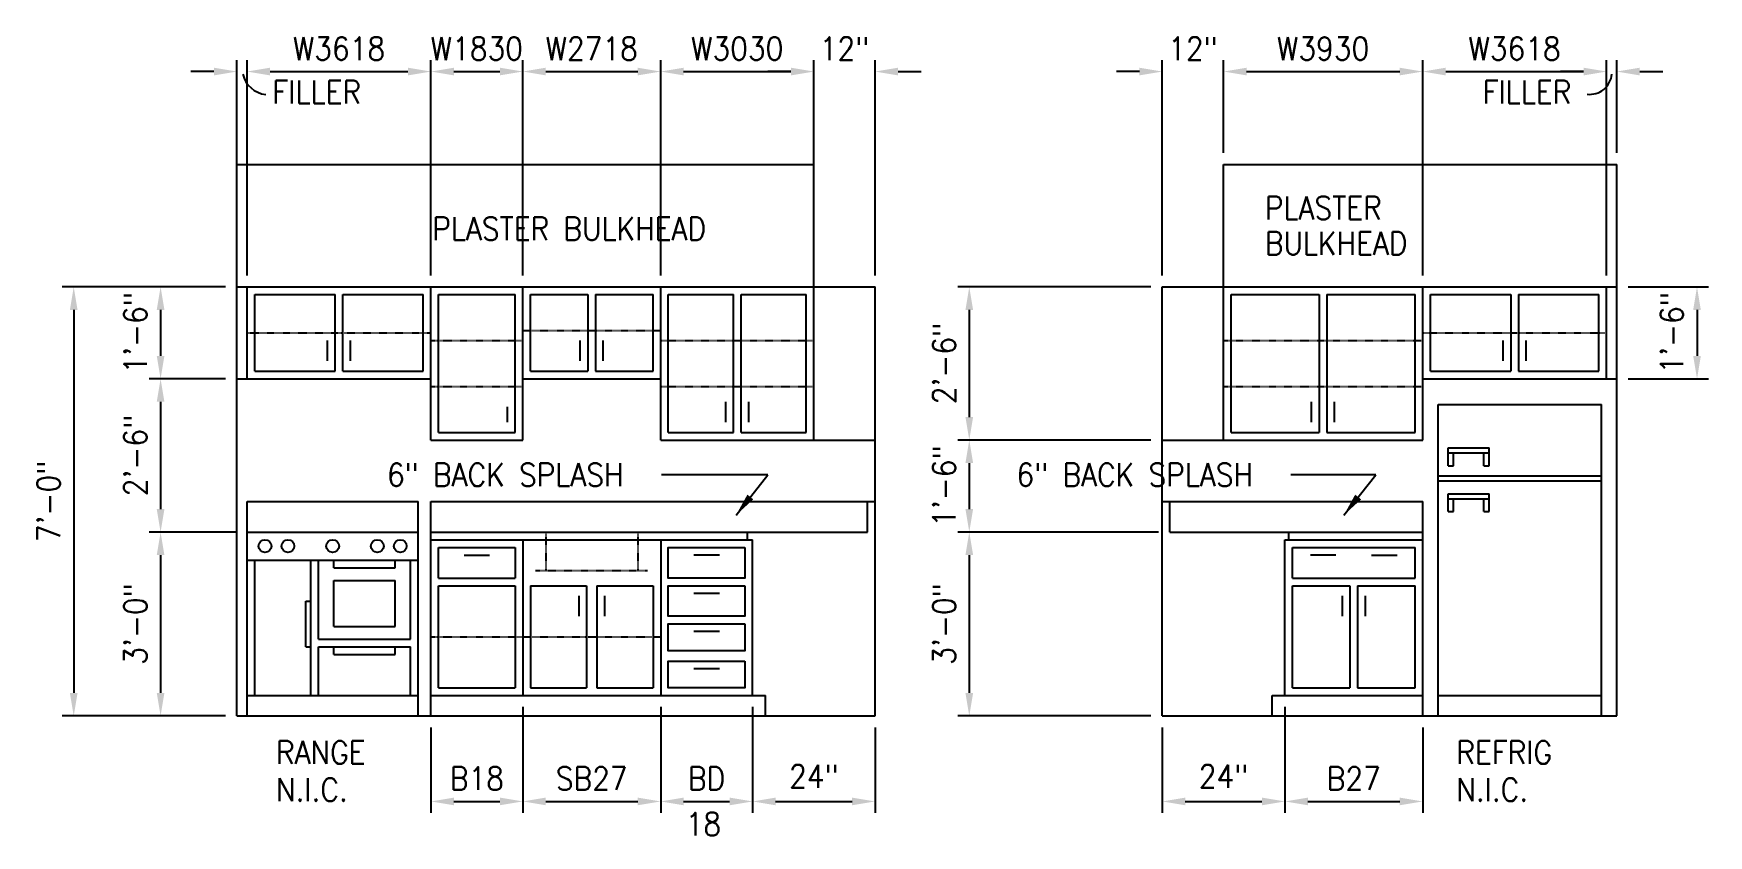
# Model space of a CAD drawing. Header units: inches. Extents: x 435 to 5963, y 191 to 2765.
# Drawn here: x 5032.3 to 5360.4, y 192.5 to 349.6 of the extents above; entities that cross this region are included whole.
import ezdxf

# ---------------------------------------------------------------- set-up
doc = ezdxf.new("R2010")
doc.units = ezdxf.units.IN
doc.header["$LTSCALE"] = 0.5
doc.header["$MEASUREMENT"] = 0
doc.linetypes.add('HIDDEN2', pattern=[0.1875, 0.125, -0.0625])
doc.layers.get('Defpoints').update_dxf_attribs({"linetype": 'CONTINUOUS'})
for name, color, linetype in [('A-ANNO-DIMS', 7, 'CONTINUOUS'), ('A-ANNO-TEXT', 7, 'CONTINUOUS'), ('A-ELEV', 2, 'CONTINUOUS')]:
    doc.layers.add(name, color=color, linetype=linetype)
doc.styles.add('ROMANS', font='romans.shx', dxfattribs={"width": 0.9})
doc.dimstyles.new('DIM48', dxfattribs={"dimscale": 48, "dimtxt": 0.09375, "dimasz": 0.09375, "dimexe": 0.046875, "dimexo": 0.046875, "dimgap": 0.046875, "dimtad": 1, "dimdec": 4, "dimzin": 3, "dimdsep": 46, "dimlunit": 4, "dimtxsty": 'ROMANS', "dimcen": 0.046875, "dimaunit": 1, "dimadec": 0, "dimazin": 0, "dimtfac": 0.7, "dimtdec": 4, "dimtofl": 0, "dimtmove": 2, "dimatfit": 3, "dimfxl": 1, "dimfrac": 1, "dimtolj": 1, "dimtzin": 0, "dimarcsym": 0})
doc.dimstyles.new('LED48', dxfattribs={"dimscale": 48, "dimtxt": 0.09375, "dimasz": 0.09375, "dimexe": 0.046875, "dimexo": 0.046875, "dimgap": 0.046875, "dimtad": 0, "dimdec": 4, "dimzin": 3, "dimdsep": 46, "dimlunit": 4, "dimtxsty": 'ROMANS', "dimcen": 0.046875, "dimaunit": 1, "dimadec": 0, "dimazin": 0, "dimtfac": 0.7, "dimtdec": 4, "dimtofl": 0, "dimtmove": 2, "dimatfit": 3, "dimfxl": 1, "dimfrac": 1, "dimtolj": 1, "dimtzin": 0, "dimarcsym": 0})

# ---------------------------------------------------------------- blocks, each defined once
blk = doc.blocks.new('*D377')
at = {"layer": 'A-ANNO-DIMS', "color": 0, "lineweight": -2}
for p, q in [((5067.63, 342.11), (5063.13, 342.11)), ((5072.13, 302.19), (5072.13, 344.36)), ((5074.13, 302.19), (5074.13, 344.36)), ((5078.63, 342.11), (5083.13, 342.11))]:
    blk.add_line(p, q, dxfattribs=at)
at = {"layer": 'A-ANNO-DIMS', "color": 0}
for points in [[(5067.63, 342.86), (5067.63, 341.36), (5072.13, 342.11)], [(5078.63, 342.86), (5078.63, 341.36), (5074.13, 342.11)]]:
    blk.add_solid(points, dxfattribs=at)
at = {"layer": 'Defpoints', "color": 0}
for p in [(5074.13, 342.11), (5072.13, 299.94), (5074.13, 299.94)]:
    blk.add_point(p, dxfattribs=at)
at = {"layer": 'A-ANNO-DIMS', "color": 0, "insert": (5087.77, 338.11), "char_height": 4.5, "attachment_point": 5, "style": 'ROMANS'}
blk.add_mtext('\\A1;FILLER', dxfattribs=at)
blk = doc.blocks.new('*D378')
at = {"layer": 'A-ANNO-DIMS', "color": 0, "lineweight": -2}
for p, q in [((5074.13, 302.19), (5074.13, 344.36)), ((5078.63, 342.11), (5105.63, 342.11)), ((5110.13, 302.19), (5110.13, 344.36))]:
    blk.add_line(p, q, dxfattribs=at)
at = {"layer": 'A-ANNO-DIMS', "color": 0}
for points in [[(5078.63, 342.86), (5078.63, 341.36), (5074.13, 342.11)], [(5105.63, 342.86), (5105.63, 341.36), (5110.13, 342.11)]]:
    blk.add_solid(points, dxfattribs=at)
at = {"layer": 'Defpoints', "color": 0}
for p in [(5110.13, 342.11), (5074.13, 299.94), (5110.13, 299.94)]:
    blk.add_point(p, dxfattribs=at)
at = {"layer": 'A-ANNO-DIMS', "color": 0, "insert": (5092.13, 346.61), "char_height": 4.5, "attachment_point": 5, "style": 'ROMANS'}
blk.add_mtext('\\A1;W3618', dxfattribs=at)
blk = doc.blocks.new('*D379')
at = {"layer": 'A-ANNO-DIMS', "color": 0, "lineweight": -2}
for p, q in [((5110.13, 302.19), (5110.13, 344.36)), ((5114.63, 342.11), (5123.63, 342.11)), ((5128.13, 302.19), (5128.13, 344.36))]:
    blk.add_line(p, q, dxfattribs=at)
at = {"layer": 'A-ANNO-DIMS', "color": 0}
for points in [[(5114.63, 342.86), (5114.63, 341.36), (5110.13, 342.11)], [(5123.63, 342.86), (5123.63, 341.36), (5128.13, 342.11)]]:
    blk.add_solid(points, dxfattribs=at)
at = {"layer": 'Defpoints', "color": 0}
for p in [(5128.13, 342.11), (5110.13, 299.94), (5128.13, 299.94)]:
    blk.add_point(p, dxfattribs=at)
at = {"layer": 'A-ANNO-DIMS', "color": 0, "insert": (5119.13, 346.61), "char_height": 4.5, "attachment_point": 5, "style": 'ROMANS'}
blk.add_mtext('\\A1;W1830', dxfattribs=at)
blk = doc.blocks.new('*D380')
at = {"layer": 'A-ANNO-DIMS', "color": 0, "lineweight": -2}
for p, q in [((5128.13, 302.19), (5128.13, 344.36)), ((5132.63, 342.11), (5150.63, 342.11)), ((5155.13, 302.19), (5155.13, 344.36))]:
    blk.add_line(p, q, dxfattribs=at)
at = {"layer": 'A-ANNO-DIMS', "color": 0}
for points in [[(5132.63, 342.86), (5132.63, 341.36), (5128.13, 342.11)], [(5150.63, 342.86), (5150.63, 341.36), (5155.13, 342.11)]]:
    blk.add_solid(points, dxfattribs=at)
at = {"layer": 'Defpoints', "color": 0}
for p in [(5155.13, 342.11), (5128.13, 299.94), (5155.13, 299.94)]:
    blk.add_point(p, dxfattribs=at)
at = {"layer": 'A-ANNO-DIMS', "color": 0, "insert": (5141.63, 346.61), "char_height": 4.5, "attachment_point": 5, "style": 'ROMANS'}
blk.add_mtext('\\A1;W2718', dxfattribs=at)
blk = doc.blocks.new('*D381')
at = {"layer": 'A-ANNO-DIMS', "color": 0, "lineweight": -2}
for p, q in [((5155.13, 302.19), (5155.13, 344.36)), ((5159.63, 342.11), (5180.63, 342.11)), ((5185.13, 302.19), (5185.13, 344.36))]:
    blk.add_line(p, q, dxfattribs=at)
at = {"layer": 'A-ANNO-DIMS', "color": 0}
for points in [[(5159.63, 342.86), (5159.63, 341.36), (5155.13, 342.11)], [(5180.63, 342.86), (5180.63, 341.36), (5185.13, 342.11)]]:
    blk.add_solid(points, dxfattribs=at)
at = {"layer": 'Defpoints', "color": 0}
for p in [(5185.13, 342.11), (5155.13, 299.94), (5185.13, 299.94)]:
    blk.add_point(p, dxfattribs=at)
at = {"layer": 'A-ANNO-DIMS', "color": 0, "insert": (5170.13, 346.61), "char_height": 4.5, "attachment_point": 5, "style": 'ROMANS'}
blk.add_mtext('\\A1;W3030', dxfattribs=at)
blk = doc.blocks.new('*D382')
at = {"layer": 'A-ANNO-DIMS', "color": 0, "lineweight": -2}
for p, q in [((5180.63, 342.11), (5176.13, 342.11)), ((5185.13, 302.19), (5185.13, 344.36)), ((5197.13, 302.19), (5197.13, 344.36)), ((5201.63, 342.11), (5206.13, 342.11))]:
    blk.add_line(p, q, dxfattribs=at)
at = {"layer": 'A-ANNO-DIMS', "color": 0}
for points in [[(5180.63, 342.86), (5180.63, 341.36), (5185.13, 342.11)], [(5201.63, 342.86), (5201.63, 341.36), (5197.13, 342.11)]]:
    blk.add_solid(points, dxfattribs=at)
at = {"layer": 'Defpoints', "color": 0}
for p in [(5197.13, 342.11), (5185.13, 299.94), (5197.13, 299.94)]:
    blk.add_point(p, dxfattribs=at)
at = {"layer": 'A-ANNO-DIMS', "color": 0, "insert": (5191.13, 346.61), "char_height": 4.5, "attachment_point": 5, "style": 'ROMANS'}
blk.add_mtext('\\A1;12"', dxfattribs=at)
blk = doc.blocks.new('*D383')
at = {"layer": 'A-ANNO-DIMS', "color": 0, "lineweight": -2}
for p, q in [((5069.88, 299.94), (5054.93, 299.94)), ((5057.18, 295.44), (5057.18, 286.44)), ((5069.88, 281.94), (5054.93, 281.94))]:
    blk.add_line(p, q, dxfattribs=at)
at = {"layer": 'A-ANNO-DIMS', "color": 0}
for points in [[(5056.43, 295.44), (5057.93, 295.44), (5057.18, 299.94)], [(5056.43, 286.44), (5057.93, 286.44), (5057.18, 281.94)]]:
    blk.add_solid(points, dxfattribs=at)
at = {"layer": 'Defpoints', "color": 0}
for p in [(5072.13, 299.94), (5057.18, 281.94), (5072.13, 281.94)]:
    blk.add_point(p, dxfattribs=at)
at = {"layer": 'A-ANNO-DIMS', "color": 0, "insert": (5052.25, 290.94), "char_height": 4.5, "attachment_point": 5, "rotation": 90, "style": 'ROMANS'}
blk.add_mtext('\\A1;1\'-6"', dxfattribs=at)
blk = doc.blocks.new('*D384')
at = {"layer": 'A-ANNO-DIMS', "color": 0, "lineweight": -2}
for p, q in [((5069.88, 281.94), (5054.93, 281.94)), ((5057.18, 277.44), (5057.18, 256.44)), ((5071.88, 251.94), (5054.93, 251.94))]:
    blk.add_line(p, q, dxfattribs=at)
at = {"layer": 'A-ANNO-DIMS', "color": 0}
for points in [[(5056.43, 277.44), (5057.93, 277.44), (5057.18, 281.94)], [(5056.43, 256.44), (5057.93, 256.44), (5057.18, 251.94)]]:
    blk.add_solid(points, dxfattribs=at)
at = {"layer": 'Defpoints', "color": 0}
for p in [(5072.13, 281.94), (5057.18, 251.94), (5074.13, 251.94)]:
    blk.add_point(p, dxfattribs=at)
at = {"layer": 'A-ANNO-DIMS', "color": 0, "insert": (5052.25, 266.94), "char_height": 4.5, "attachment_point": 5, "rotation": 90, "style": 'ROMANS'}
blk.add_mtext('\\A1;2\'-6"', dxfattribs=at)
blk = doc.blocks.new('*D385')
at = {"layer": 'A-ANNO-DIMS', "color": 0, "lineweight": -2}
for p, q in [((5071.88, 251.94), (5054.93, 251.94)), ((5057.18, 247.44), (5057.18, 220.44)), ((5069.88, 215.94), (5054.93, 215.94))]:
    blk.add_line(p, q, dxfattribs=at)
at = {"layer": 'A-ANNO-DIMS', "color": 0}
for points in [[(5056.43, 247.44), (5057.93, 247.44), (5057.18, 251.94)], [(5056.43, 220.44), (5057.93, 220.44), (5057.18, 215.94)]]:
    blk.add_solid(points, dxfattribs=at)
at = {"layer": 'Defpoints', "color": 0}
for p in [(5074.13, 251.94), (5057.18, 215.94), (5072.13, 215.94)]:
    blk.add_point(p, dxfattribs=at)
at = {"layer": 'A-ANNO-DIMS', "color": 0, "insert": (5052.25, 233.94), "char_height": 4.5, "attachment_point": 5, "rotation": 90, "style": 'ROMANS'}
blk.add_mtext('\\A1;3\'-0"', dxfattribs=at)
blk = doc.blocks.new('*D386')
at = {"layer": 'A-ANNO-DIMS', "color": 0, "lineweight": -2}
for p, q in [((5069.88, 299.94), (5037.92, 299.94)), ((5040.17, 295.44), (5040.17, 220.44)), ((5069.88, 215.94), (5037.92, 215.94))]:
    blk.add_line(p, q, dxfattribs=at)
at = {"layer": 'A-ANNO-DIMS', "color": 0}
for points in [[(5039.42, 295.44), (5040.92, 295.44), (5040.17, 299.94)], [(5039.42, 220.44), (5040.92, 220.44), (5040.17, 215.94)]]:
    blk.add_solid(points, dxfattribs=at)
at = {"layer": 'Defpoints', "color": 0}
for p in [(5072.13, 299.94), (5040.17, 215.94), (5072.13, 215.94)]:
    blk.add_point(p, dxfattribs=at)
at = {"layer": 'A-ANNO-DIMS', "color": 0, "insert": (5035.24, 257.94), "char_height": 4.5, "attachment_point": 5, "rotation": 90, "style": 'ROMANS'}
blk.add_mtext('\\A1;7\'-0"', dxfattribs=at)
blk = doc.blocks.new('*D388')
at = {"layer": 'A-ANNO-DIMS', "color": 0, "lineweight": -2}
for p, q in [((5128.13, 217.69), (5128.13, 196.94)), ((5110.13, 213.69), (5110.13, 196.94)), ((5114.63, 199.19), (5123.63, 199.19))]:
    blk.add_line(p, q, dxfattribs=at)
at = {"layer": 'A-ANNO-DIMS', "color": 0}
for points in [[(5114.63, 199.94), (5114.63, 198.44), (5110.13, 199.19)], [(5123.63, 199.94), (5123.63, 198.44), (5128.13, 199.19)]]:
    blk.add_solid(points, dxfattribs=at)
at = {"layer": 'Defpoints', "color": 0}
for p in [(5128.13, 219.94), (5110.13, 215.94), (5128.13, 199.19)]:
    blk.add_point(p, dxfattribs=at)
at = {"layer": 'A-ANNO-DIMS', "color": 0, "insert": (5119.13, 203.69), "char_height": 4.5, "attachment_point": 5, "style": 'ROMANS'}
blk.add_mtext('\\A1;B18', dxfattribs=at)
blk = doc.blocks.new('*D389')
at = {"layer": 'A-ANNO-DIMS', "color": 0, "lineweight": -2}
for p, q in [((5128.13, 217.69), (5128.13, 196.94)), ((5155.13, 217.69), (5155.13, 196.94)), ((5132.63, 199.19), (5150.63, 199.19))]:
    blk.add_line(p, q, dxfattribs=at)
at = {"layer": 'A-ANNO-DIMS', "color": 0}
for points in [[(5132.63, 199.94), (5132.63, 198.44), (5128.13, 199.19)], [(5150.63, 199.94), (5150.63, 198.44), (5155.13, 199.19)]]:
    blk.add_solid(points, dxfattribs=at)
at = {"layer": 'Defpoints', "color": 0}
for p in [(5128.13, 219.94), (5155.13, 219.94), (5155.13, 199.19)]:
    blk.add_point(p, dxfattribs=at)
at = {"layer": 'A-ANNO-DIMS', "color": 0, "insert": (5141.63, 203.69), "char_height": 4.5, "attachment_point": 5, "style": 'ROMANS'}
blk.add_mtext('\\A1;SB27', dxfattribs=at)
blk = doc.blocks.new('*D390')
at = {"layer": 'A-ANNO-DIMS', "color": 0, "lineweight": -2}
for p, q in [((5155.13, 217.69), (5155.13, 196.94)), ((5173.13, 217.69), (5173.13, 196.94)), ((5159.63, 199.19), (5168.63, 199.19))]:
    blk.add_line(p, q, dxfattribs=at)
at = {"layer": 'A-ANNO-DIMS', "color": 0}
for points in [[(5159.63, 199.94), (5159.63, 198.44), (5155.13, 199.19)], [(5168.63, 199.94), (5168.63, 198.44), (5173.13, 199.19)]]:
    blk.add_solid(points, dxfattribs=at)
at = {"layer": 'Defpoints', "color": 0}
for p in [(5155.13, 219.94), (5173.13, 219.94), (5173.13, 199.19)]:
    blk.add_point(p, dxfattribs=at)
at = {"layer": 'A-ANNO-DIMS', "color": 0, "insert": (5164.13, 203.69), "char_height": 4.5, "attachment_point": 5, "style": 'ROMANS'}
blk.add_mtext('\\A1;BD', dxfattribs=at)
blk = doc.blocks.new('*D391')
at = {"layer": 'A-ANNO-DIMS', "color": 0, "lineweight": -2}
for p, q in [((5173.13, 217.69), (5173.13, 196.94)), ((5197.13, 213.69), (5197.13, 196.94)), ((5177.63, 199.19), (5192.63, 199.19))]:
    blk.add_line(p, q, dxfattribs=at)
at = {"layer": 'A-ANNO-DIMS', "color": 0}
for points in [[(5177.63, 199.94), (5177.63, 198.44), (5173.13, 199.19)], [(5192.63, 199.94), (5192.63, 198.44), (5197.13, 199.19)]]:
    blk.add_solid(points, dxfattribs=at)
at = {"layer": 'Defpoints', "color": 0}
for p in [(5173.13, 219.94), (5197.13, 215.94), (5197.13, 199.19)]:
    blk.add_point(p, dxfattribs=at)
at = {"layer": 'A-ANNO-DIMS', "color": 0, "insert": (5185.13, 204.12), "char_height": 4.5, "attachment_point": 5, "style": 'ROMANS'}
blk.add_mtext('\\A1;24"', dxfattribs=at)
blk = doc.blocks.new('*D392')
at = {"layer": 'A-ANNO-DIMS', "color": 0, "lineweight": -2}
for p, q in [((5251.13, 299.94), (5213.32, 299.94)), ((5215.57, 295.44), (5215.57, 274.44)), ((5251.13, 269.94), (5213.32, 269.94))]:
    blk.add_line(p, q, dxfattribs=at)
at = {"layer": 'A-ANNO-DIMS', "color": 0}
for points in [[(5214.82, 295.44), (5216.32, 295.44), (5215.57, 299.94)], [(5214.82, 274.44), (5216.32, 274.44), (5215.57, 269.94)]]:
    blk.add_solid(points, dxfattribs=at)
at = {"layer": 'Defpoints', "color": 0}
for p in [(5253.38, 299.94), (5215.57, 269.94), (5253.38, 269.94)]:
    blk.add_point(p, dxfattribs=at)
at = {"layer": 'A-ANNO-DIMS', "color": 0, "insert": (5210.65, 284.94), "char_height": 4.5, "attachment_point": 5, "rotation": 90, "style": 'ROMANS'}
blk.add_mtext('\\A1;2\'-6"', dxfattribs=at)
blk = doc.blocks.new('*D393')
at = {"layer": 'A-ANNO-DIMS', "color": 0, "lineweight": -2}
for p, q in [((5251.13, 269.94), (5213.32, 269.94)), ((5215.57, 265.44), (5215.57, 256.44)), ((5252.63, 251.94), (5213.32, 251.94))]:
    blk.add_line(p, q, dxfattribs=at)
at = {"layer": 'A-ANNO-DIMS', "color": 0}
for points in [[(5214.82, 265.44), (5216.32, 265.44), (5215.57, 269.94)], [(5214.82, 256.44), (5216.32, 256.44), (5215.57, 251.94)]]:
    blk.add_solid(points, dxfattribs=at)
at = {"layer": 'Defpoints', "color": 0}
for p in [(5253.38, 269.94), (5215.57, 251.94), (5254.88, 251.94)]:
    blk.add_point(p, dxfattribs=at)
at = {"layer": 'A-ANNO-DIMS', "color": 0, "insert": (5210.65, 260.94), "char_height": 4.5, "attachment_point": 5, "rotation": 90, "style": 'ROMANS'}
blk.add_mtext('\\A1;1\'-6"', dxfattribs=at)
blk = doc.blocks.new('*D394')
at = {"layer": 'A-ANNO-DIMS', "color": 0, "lineweight": -2}
for p, q in [((5252.63, 251.94), (5213.32, 251.94)), ((5215.57, 247.44), (5215.57, 220.44)), ((5251.13, 215.94), (5213.32, 215.94))]:
    blk.add_line(p, q, dxfattribs=at)
at = {"layer": 'A-ANNO-DIMS', "color": 0}
for points in [[(5214.82, 247.44), (5216.32, 247.44), (5215.57, 251.94)], [(5214.82, 220.44), (5216.32, 220.44), (5215.57, 215.94)]]:
    blk.add_solid(points, dxfattribs=at)
at = {"layer": 'Defpoints', "color": 0}
for p in [(5254.88, 251.94), (5215.57, 215.94), (5253.38, 215.94)]:
    blk.add_point(p, dxfattribs=at)
at = {"layer": 'A-ANNO-DIMS', "color": 0, "insert": (5210.65, 233.94), "char_height": 4.5, "attachment_point": 5, "rotation": 90, "style": 'ROMANS'}
blk.add_mtext('\\A1;3\'-0"', dxfattribs=at)
blk = doc.blocks.new('*D395')
at = {"layer": 'A-ANNO-DIMS', "color": 0, "lineweight": -2}
for p, q in [((5344.63, 299.94), (5360.35, 299.94)), ((5358.1, 295.44), (5358.1, 286.44)), ((5344.63, 281.94), (5360.35, 281.94))]:
    blk.add_line(p, q, dxfattribs=at)
at = {"layer": 'A-ANNO-DIMS', "color": 0}
for points in [[(5357.35, 295.44), (5358.85, 295.44), (5358.1, 299.94)], [(5357.35, 286.44), (5358.85, 286.44), (5358.1, 281.94)]]:
    blk.add_solid(points, dxfattribs=at)
at = {"layer": 'Defpoints', "color": 0}
for p in [(5342.38, 299.94), (5342.38, 281.94), (5358.1, 281.94)]:
    blk.add_point(p, dxfattribs=at)
at = {"layer": 'A-ANNO-DIMS', "color": 0, "insert": (5353.17, 290.94), "char_height": 4.5, "attachment_point": 5, "rotation": 90, "style": 'ROMANS'}
blk.add_mtext('\\A1;1\'-6"', dxfattribs=at)
blk = doc.blocks.new('*D396')
at = {"layer": 'A-ANNO-DIMS', "color": 0, "lineweight": -2}
for p, q in [((5248.88, 342.11), (5244.38, 342.11)), ((5253.38, 302.19), (5253.38, 344.36)), ((5265.38, 326.19), (5265.38, 344.36)), ((5269.88, 342.11), (5274.38, 342.11))]:
    blk.add_line(p, q, dxfattribs=at)
at = {"layer": 'A-ANNO-DIMS', "color": 0}
for points in [[(5248.88, 342.86), (5248.88, 341.36), (5253.38, 342.11)], [(5269.88, 342.86), (5269.88, 341.36), (5265.38, 342.11)]]:
    blk.add_solid(points, dxfattribs=at)
at = {"layer": 'Defpoints', "color": 0}
for p in [(5265.38, 342.11), (5265.38, 323.94), (5253.38, 299.94)]:
    blk.add_point(p, dxfattribs=at)
at = {"layer": 'A-ANNO-DIMS', "color": 0, "insert": (5259.38, 346.61), "char_height": 4.5, "attachment_point": 5, "style": 'ROMANS'}
blk.add_mtext('\\A1;12"', dxfattribs=at)
blk = doc.blocks.new('*D397')
at = {"layer": 'A-ANNO-DIMS', "color": 0, "lineweight": -2}
for p, q in [((5265.38, 326.19), (5265.38, 344.36)), ((5269.88, 342.11), (5299.88, 342.11)), ((5304.38, 302.19), (5304.38, 344.36))]:
    blk.add_line(p, q, dxfattribs=at)
at = {"layer": 'A-ANNO-DIMS', "color": 0}
for points in [[(5269.88, 342.86), (5269.88, 341.36), (5265.38, 342.11)], [(5299.88, 342.86), (5299.88, 341.36), (5304.38, 342.11)]]:
    blk.add_solid(points, dxfattribs=at)
at = {"layer": 'Defpoints', "color": 0}
for p in [(5304.38, 342.11), (5265.38, 323.94), (5304.38, 299.94)]:
    blk.add_point(p, dxfattribs=at)
at = {"layer": 'A-ANNO-DIMS', "color": 0, "insert": (5284.88, 346.61), "char_height": 4.5, "attachment_point": 5, "style": 'ROMANS'}
blk.add_mtext('\\A1;W3930', dxfattribs=at)
blk = doc.blocks.new('*D398')
at = {"layer": 'A-ANNO-DIMS', "color": 0, "lineweight": -2}
for p, q in [((5304.38, 302.19), (5304.38, 344.36)), ((5308.88, 342.11), (5335.88, 342.11)), ((5340.38, 302.19), (5340.38, 344.36))]:
    blk.add_line(p, q, dxfattribs=at)
at = {"layer": 'A-ANNO-DIMS', "color": 0}
for points in [[(5308.88, 342.86), (5308.88, 341.36), (5304.38, 342.11)], [(5335.88, 342.86), (5335.88, 341.36), (5340.38, 342.11)]]:
    blk.add_solid(points, dxfattribs=at)
at = {"layer": 'Defpoints', "color": 0}
for p in [(5340.38, 342.11), (5304.38, 299.94), (5340.38, 299.94)]:
    blk.add_point(p, dxfattribs=at)
at = {"layer": 'A-ANNO-DIMS', "color": 0, "insert": (5322.38, 346.61), "char_height": 4.5, "attachment_point": 5, "style": 'ROMANS'}
blk.add_mtext('\\A1;W3618', dxfattribs=at)
blk = doc.blocks.new('*D399')
at = {"layer": 'A-ANNO-DIMS', "color": 0, "lineweight": -2}
for p, q in [((5335.88, 342.11), (5331.38, 342.11)), ((5340.38, 302.19), (5340.38, 344.36)), ((5342.38, 326.19), (5342.38, 344.36)), ((5346.88, 342.11), (5351.38, 342.11))]:
    blk.add_line(p, q, dxfattribs=at)
at = {"layer": 'A-ANNO-DIMS', "color": 0}
for points in [[(5335.88, 342.86), (5335.88, 341.36), (5340.38, 342.11)], [(5346.88, 342.86), (5346.88, 341.36), (5342.38, 342.11)]]:
    blk.add_solid(points, dxfattribs=at)
at = {"layer": 'Defpoints', "color": 0}
for p in [(5342.38, 342.11), (5342.38, 323.94), (5340.38, 299.94)]:
    blk.add_point(p, dxfattribs=at)
at = {"layer": 'A-ANNO-DIMS', "color": 0, "insert": (5324.81, 338.11), "char_height": 4.5, "attachment_point": 5, "style": 'ROMANS'}
blk.add_mtext('\\A1;FILLER', dxfattribs=at)
blk = doc.blocks.new('*D400')
at = {"layer": 'A-ANNO-DIMS', "color": 0, "lineweight": -2}
for p, q in [((5277.38, 217.69), (5277.38, 196.94)), ((5253.38, 213.69), (5253.38, 196.94)), ((5257.88, 199.19), (5272.88, 199.19))]:
    blk.add_line(p, q, dxfattribs=at)
at = {"layer": 'A-ANNO-DIMS', "color": 0}
for points in [[(5257.88, 199.94), (5257.88, 198.44), (5253.38, 199.19)], [(5272.88, 199.94), (5272.88, 198.44), (5277.38, 199.19)]]:
    blk.add_solid(points, dxfattribs=at)
at = {"layer": 'Defpoints', "color": 0}
for p in [(5277.38, 219.94), (5253.38, 215.94), (5277.38, 199.19)]:
    blk.add_point(p, dxfattribs=at)
at = {"layer": 'A-ANNO-DIMS', "color": 0, "insert": (5265.38, 204.12), "char_height": 4.5, "attachment_point": 5, "style": 'ROMANS'}
blk.add_mtext('\\A1;24"', dxfattribs=at)
blk = doc.blocks.new('*D401')
at = {"layer": 'A-ANNO-DIMS', "color": 0, "lineweight": -2}
for p, q in [((5277.38, 217.69), (5277.38, 196.94)), ((5304.38, 213.69), (5304.38, 196.94)), ((5281.88, 199.19), (5299.88, 199.19))]:
    blk.add_line(p, q, dxfattribs=at)
at = {"layer": 'A-ANNO-DIMS', "color": 0}
for points in [[(5281.88, 199.94), (5281.88, 198.44), (5277.38, 199.19)], [(5299.88, 199.94), (5299.88, 198.44), (5304.38, 199.19)]]:
    blk.add_solid(points, dxfattribs=at)
at = {"layer": 'Defpoints', "color": 0}
for p in [(5277.38, 219.94), (5304.38, 215.94), (5304.38, 199.19)]:
    blk.add_point(p, dxfattribs=at)
at = {"layer": 'A-ANNO-DIMS', "color": 0, "insert": (5290.88, 203.69), "char_height": 4.5, "attachment_point": 5, "style": 'ROMANS'}
blk.add_mtext('\\A1;B27', dxfattribs=at)

msp = doc.modelspace()

# ---------------------------------------------------------------- linework, layer by layer
at = {"layer": 'A-ANNO-DIMS'}
for centre, radius, start, end in [((5078.43001, 342.879), 5.31376, 193.8579377, 262.8749837), ((5337.07722, 342.01574), 4.37385, 263.6747831, 354.2860383)]:
    msp.add_arc(centre, radius, start, end, dxfattribs=at)
at = {"layer": 'A-ELEV'}
for p, q in [((5072.12616, 215.93683), (5072.12616, 323.93683)), ((5072.12616, 323.93683), (5185.12616, 323.93683)), ((5185.12616, 269.93683), (5185.12616, 323.93683)), ((5265.37616, 269.93683), (5265.37616, 323.93683)), ((5265.37616, 323.93683), (5342.37616, 323.93683)), ((5342.37616, 215.93683), (5342.37616, 323.93683)), ((5072.12616, 299.93683), (5197.12616, 299.93683)), ((5074.12616, 281.93683), (5074.12616, 299.93683)), ((5110.12616, 269.93683), (5110.12616, 299.93683)), ((5128.12616, 269.93683), (5128.12616, 299.93683)), ((5155.12616, 269.93683), (5155.12616, 299.93683)), ((5197.12616, 215.93683), (5197.12616, 299.93683)), ((5253.37616, 299.93683), (5342.37616, 299.93683)), ((5253.37616, 215.93683), (5253.37616, 299.93683)), ((5304.37616, 269.93683), (5304.37616, 299.93683)), ((5340.37616, 281.93683), (5340.37616, 299.93683)), ((5075.62616, 298.43683), (5091.37616, 298.43683)), ((5075.62616, 283.43683), (5075.62616, 298.43683)), ((5091.37616, 283.43683), (5091.37616, 298.43683)), ((5092.87616, 298.43683), (5108.62616, 298.43683)), ((5092.87616, 283.43683), (5092.87616, 298.43683)), ((5108.62616, 283.43683), (5108.62616, 298.43683)), ((5111.62616, 271.43683), (5111.62616, 298.43683)), ((5111.62616, 298.43683), (5126.62616, 298.43683)), ((5126.62616, 271.43683), (5126.62616, 298.43683)), ((5129.62616, 298.43683), (5140.87616, 298.43683)), ((5129.62616, 283.43683), (5129.62616, 298.43683)), ((5140.87616, 298.43683), (5140.87616, 283.43683)), ((5142.37616, 298.43683), (5142.37616, 283.43683)), ((5142.37616, 298.43683), (5153.62616, 298.43683)), ((5153.62616, 283.43683), (5153.62616, 298.43683)), ((5156.62616, 271.43683), (5156.62616, 298.43683)), ((5156.62616, 298.43683), (5169.37616, 298.43683)), ((5169.37616, 271.43683), (5169.37616, 298.43683)), ((5170.87616, 271.43683), (5170.87616, 298.43683)), ((5170.87616, 298.43683), (5183.62616, 298.43683)), ((5183.62616, 271.43683), (5183.62616, 298.43683)), ((5266.87616, 298.43683), (5284.12616, 298.43683)), ((5266.87616, 271.43683), (5266.87616, 298.43683)), ((5284.12616, 298.43683), (5284.12616, 271.43683)), ((5285.62616, 298.43683), (5285.62616, 271.43683)), ((5285.62616, 298.43683), (5302.87616, 298.43683)), ((5302.87616, 271.43683), (5302.87616, 298.43683)), ((5305.87616, 283.43683), (5305.87616, 298.43683)), ((5305.87616, 298.43683), (5321.62616, 298.43683)), ((5321.62616, 298.43683), (5321.62616, 283.43683)), ((5323.12616, 298.43683), (5323.12616, 283.43683)), ((5323.12616, 298.43683), (5338.87616, 298.43683)), ((5338.87616, 283.43683), (5338.87616, 298.43683)), ((5089.87616, 285.43683), (5089.87616, 289.43683)), ((5094.37616, 285.43683), (5094.37616, 289.43683)), ((5139.37616, 285.43683), (5139.37616, 289.43683)), ((5143.87616, 285.43683), (5143.87616, 289.43683)), ((5320.12616, 285.43683), (5320.12616, 289.43683)), ((5324.62616, 285.43683), (5324.62616, 289.43683)), ((5075.62616, 283.43683), (5091.37616, 283.43683)), ((5092.87616, 283.43683), (5108.62616, 283.43683)), ((5129.62616, 283.43683), (5140.87616, 283.43683)), ((5142.37616, 283.43683), (5153.62616, 283.43683)), ((5305.87616, 283.43683), (5321.62616, 283.43683)), ((5323.12616, 283.43683), (5338.87616, 283.43683)), ((5072.12616, 281.93683), (5110.12616, 281.93683)), ((5128.12616, 281.93683), (5155.12616, 281.93683)), ((5304.37616, 281.93683), (5342.37616, 281.93683)), ((5125.12616, 273.43683), (5125.12616, 276.43683)), ((5167.87616, 273.43683), (5167.87616, 277.43683)), ((5172.37616, 273.43683), (5172.37616, 277.43683)), ((5282.62616, 273.43683), (5282.62616, 277.43683)), ((5287.12616, 273.43683), (5287.12616, 277.43683)), ((5307.37616, 276.93683), (5339.37616, 276.93683)), ((5307.37616, 215.93683), (5307.37616, 276.93683)), ((5339.37616, 215.93683), (5339.37616, 276.93683)), ((5110.12616, 269.93683), (5128.12616, 269.93683)), ((5111.62616, 271.43683), (5126.62616, 271.43683)), ((5155.12616, 269.93683), (5197.12616, 269.93683)), ((5156.62616, 271.43683), (5169.37616, 271.43683)), ((5170.87616, 271.43683), (5183.62616, 271.43683)), ((5253.37616, 269.93683), (5304.37616, 269.93683)), ((5266.87616, 271.43683), (5284.12616, 271.43683)), ((5285.62616, 271.43683), (5302.87616, 271.43683)), ((5309.37616, 268.43683), (5317.37616, 268.43683)), ((5309.37616, 264.93683), (5309.37616, 268.43683)), ((5309.37616, 267.43683), (5317.37616, 267.43683)), ((5310.37616, 264.93683), (5310.37616, 267.43683)), ((5316.37616, 264.93683), (5316.37616, 267.43683)), ((5317.37616, 264.93683), (5317.37616, 268.43683)), ((5307.37616, 262.93683), (5339.37616, 262.93683)), ((5309.37616, 264.93683), (5310.37616, 264.93683)), ((5316.37616, 264.93683), (5317.37616, 264.93683)), ((5307.37616, 261.93683), (5339.37616, 261.93683)), ((5309.37616, 259.43683), (5317.37616, 259.43683)), ((5309.37616, 255.93683), (5309.37616, 259.43683)), ((5317.37616, 255.93683), (5317.37616, 259.43683)), ((5074.12616, 215.93683), (5074.12616, 257.93683)), ((5074.12616, 257.93683), (5107.62616, 257.93683)), ((5107.62616, 215.93683), (5107.62616, 257.93683)), ((5110.12616, 215.93683), (5110.12616, 257.93683)), ((5110.12616, 257.93683), (5197.12616, 257.93683)), ((5195.62616, 251.93683), (5195.62616, 257.93683)), ((5253.37616, 257.93683), (5304.37616, 257.93683)), ((5254.87616, 251.93683), (5254.87616, 257.93683)), ((5304.37616, 215.93683), (5304.37616, 257.93683)), ((5309.37616, 258.43683), (5317.37616, 258.43683)), ((5309.37616, 255.93683), (5310.37616, 255.93683)), ((5310.37616, 255.93683), (5310.37616, 258.43683)), ((5316.37616, 255.93683), (5316.37616, 258.43683)), ((5316.37616, 255.93683), (5317.37616, 255.93683)), ((5074.12616, 251.93683), (5107.62616, 251.93683)), ((5110.12616, 251.93683), (5195.62616, 251.93683)), ((5110.12616, 250.43683), (5173.12616, 250.43683)), ((5128.12616, 250.43683), (5128.12616, 219.93683)), ((5155.12616, 250.43683), (5155.12616, 219.93683)), ((5172.12616, 250.43683), (5172.12616, 251.93683)), ((5173.12616, 219.93683), (5173.12616, 250.43683)), ((5254.87616, 251.93683), (5304.37616, 251.93683)), ((5277.37616, 219.93683), (5277.37616, 250.43683)), ((5277.37616, 250.43683), (5304.37616, 250.43683)), ((5278.12616, 250.43683), (5278.12616, 251.93683)), ((5074.12616, 246.43683), (5107.62616, 246.43683)), ((5075.62616, 219.93683), (5075.62616, 246.43683)), ((5086.62616, 219.93683), (5086.62616, 246.43683)), ((5088.12616, 230.93683), (5088.12616, 246.43683)), ((5091.12616, 244.93683), (5091.12616, 246.43683)), ((5103.12616, 244.93683), (5103.12616, 246.43683)), ((5106.12616, 230.93683), (5106.12616, 246.43683)), ((5111.62616, 248.93683), (5126.62616, 248.93683)), ((5111.62616, 242.93683), (5111.62616, 248.93683)), ((5116.62616, 247.43683), (5121.62616, 247.43683)), ((5126.62616, 248.93683), (5126.62616, 242.93683)), ((5166.62616, 247.43683), (5161.62616, 247.43683)), ((5278.87616, 248.93683), (5302.87616, 248.93683)), ((5278.87616, 242.93683), (5278.87616, 248.93683)), ((5287.37616, 247.43683), (5282.37616, 247.43683)), ((5294.37616, 247.43683), (5299.37616, 247.43683)), ((5302.87616, 242.93683), (5302.87616, 248.93683)), ((5091.12616, 244.93683), (5103.12616, 244.93683)), ((5111.62616, 242.93683), (5126.62616, 242.93683)), ((5278.87616, 242.93683), (5302.87616, 242.93683)), ((5091.12616, 233.43683), (5091.12616, 242.43683)), ((5091.12616, 242.43683), (5103.12616, 242.43683)), ((5103.12616, 233.43683), (5103.12616, 242.43683)), ((5111.62616, 221.43683), (5111.62616, 241.43683)), ((5111.62616, 241.43683), (5126.62616, 241.43683)), ((5126.62616, 241.43683), (5126.62616, 221.43683)), ((5129.62616, 241.43683), (5129.62616, 221.43683)), ((5129.62616, 241.43683), (5140.62616, 241.43683)), ((5140.62616, 241.43683), (5140.62616, 221.43683)), ((5142.62616, 241.43683), (5142.62616, 221.43683)), ((5142.62616, 241.43683), (5153.62616, 241.43683)), ((5153.62616, 241.43683), (5153.62616, 221.43683)), ((5166.62616, 239.93683), (5161.62616, 239.93683)), ((5278.87616, 221.43683), (5278.87616, 241.43683)), ((5278.87616, 241.43683), (5290.12616, 241.43683)), ((5290.12616, 241.43683), (5290.12616, 221.43683)), ((5291.62616, 241.43683), (5291.62616, 221.43683)), ((5291.62616, 241.43683), (5302.87616, 241.43683)), ((5302.87616, 221.43683), (5302.87616, 241.43683)), ((5085.62616, 229.43683), (5085.62616, 238.43683)), ((5085.62616, 238.43683), (5086.62616, 238.43683)), ((5139.12616, 239.43683), (5139.12616, 235.43683)), ((5144.12616, 239.43683), (5144.12616, 235.43683)), ((5288.62616, 239.43683), (5288.62616, 235.43683)), ((5293.12616, 239.43683), (5293.12616, 235.43683)), ((5091.12616, 233.43683), (5103.12616, 233.43683)), ((5088.12616, 230.93683), (5106.12616, 230.93683)), ((5166.62616, 232.43683), (5161.62616, 232.43683)), ((5085.62616, 229.43683), (5086.62616, 229.43683)), ((5088.12616, 219.93683), (5088.12616, 229.43683)), ((5088.12616, 229.43683), (5106.12616, 229.43683)), ((5091.12616, 227.93683), (5091.12616, 229.43683)), ((5091.12616, 227.93683), (5103.12616, 227.93683)), ((5103.12616, 227.93683), (5103.12616, 229.43683)), ((5106.12616, 219.93683), (5106.12616, 229.43683)), ((5166.62616, 225.18683), (5161.62616, 225.18683)), ((5074.12616, 219.93683), (5107.62616, 219.93683)), ((5110.12616, 219.93683), (5175.62616, 219.93683)), ((5111.62616, 221.43683), (5126.62616, 221.43683)), ((5129.62616, 221.43683), (5140.62616, 221.43683)), ((5142.62616, 221.43683), (5153.62616, 221.43683)), ((5175.62616, 215.93683), (5175.62616, 219.93683)), ((5274.87616, 219.93683), (5304.37616, 219.93683)), ((5274.87616, 215.93683), (5274.87616, 219.93683)), ((5278.87616, 221.43683), (5290.12616, 221.43683)), ((5291.62616, 221.43683), (5302.87616, 221.43683)), ((5307.37616, 219.93683), (5339.37616, 219.93683)), ((5072.12616, 215.93683), (5197.12616, 215.93683)), ((5253.37616, 215.93683), (5342.37616, 215.93683))]:
    msp.add_line(p, q, dxfattribs=at)
at = {"layer": 'A-ELEV', "linetype": 'HIDDEN2'}
for p, q in [((5074.12616, 290.93683), (5110.12616, 290.93683)), ((5110.12616, 289.43683), (5128.12616, 289.43683)), ((5128.12616, 291.43683), (5155.12616, 291.43683)), ((5155.12616, 289.43683), (5185.12616, 289.43683)), ((5265.37616, 289.43683), (5304.37616, 289.43683)), ((5304.37616, 290.93683), (5340.37616, 290.93683)), ((5110.12616, 280.43683), (5128.12616, 280.43683)), ((5155.12616, 280.43683), (5185.12616, 280.43683)), ((5265.37616, 280.43683), (5304.37616, 280.43683)), ((5132.62616, 251.93683), (5132.62616, 244.43683)), ((5150.62616, 251.93683), (5150.62616, 244.43683)), ((5130.62616, 244.43683), (5152.62616, 244.43683)), ((5110.12616, 231.43683), (5155.12616, 231.43683))]:
    msp.add_line(p, q, dxfattribs=at)
at = {"layer": 'A-ELEV'}
for points in [[(5171.62616, 248.93683), (5171.62616, 242.93683), (5156.62616, 242.93683), (5156.62616, 248.93683)], [(5171.62616, 241.43683), (5171.62616, 235.43683), (5156.62616, 235.43683), (5156.62616, 241.43683)], [(5171.62616, 233.93683), (5171.62616, 228.68683), (5156.62616, 228.68683), (5156.62616, 233.93683)], [(5171.62616, 226.68683), (5171.62616, 221.43683), (5156.62616, 221.43683), (5156.62616, 226.68683)]]:
    msp.add_lwpolyline(points, close=True, dxfattribs=at)
for centre in [(5077.62616, 249.18683), (5082.12616, 249.18683), (5090.87616, 249.18683), (5099.62616, 249.18683), (5104.12616, 249.18683)]:
    msp.add_circle(centre, 1.25, dxfattribs=at)

# ---------------------------------------------------------------- texts
at = {"layer": 'A-ANNO-DIMS', "style": 'ROMANS', "width": 0.9}
msp.add_text('18', height=4.5, dxfattribs=at).set_placement((5160.01664, 192.52283))
at = {"layer": 'A-ANNO-TEXT', "style": 'ROMANS', "width": 0.9}
for s, p in [('PLASTER ', (5273.45968, 313.17237)), ('PLASTER BULKHEAD', (5110.39591, 309.10627)), ('BULKHEAD', (5273.45968, 306.24495)), ('RANGE', (5079.80216, 206.52861)), ('REFRIG', (5310.97366, 206.52861)), ('N.I.C.', (5079.80216, 199.24289)), ('N.I.C.', (5310.97366, 199.24289))]:
    msp.add_text(s, height=4.5, dxfattribs=at).set_placement(p)
at = {"layer": 'A-ANNO-TEXT', "char_height": 4.5, "attachment_point": 7, "style": 'ROMANS'}
for insert in [(5101.51942, 260.90351), (5224.8101, 260.90351)]:
    msp.add_mtext('\\A1;6" BACK SPLASH', dxfattribs=dict(at, insert=insert))

# ---------------------------------------------------------------- dimensions: what is measured, and where the dimension line sits
at = {"layer": 'A-ANNO-DIMS'}
for base, p1, p2, text, picture, middle in [((5110.12616, 342.10627), (5074.12616, 299.93683), (5110.12616, 299.93683), 'W3618', '*D378', (5092.12616, 346.60627)), ((5155.12616, 342.10627), (5128.12616, 299.93683), (5155.12616, 299.93683), 'W2718', '*D380', (5141.62616, 346.60627)), ((5185.12616, 342.10627), (5155.12616, 299.93683), (5185.12616, 299.93683), 'W3030', '*D381', (5170.12616, 346.60627)), ((5304.37616, 342.10627), (5265.37616, 323.93683), (5304.37616, 299.93683), 'W3930', '*D397', (5284.87616, 346.60627)), ((5340.37616, 342.10627), (5304.37616, 299.93683), (5340.37616, 299.93683), 'W3618', '*D398', (5322.37616, 346.60627)), ((5128.12616, 199.19381), (5110.12616, 215.93683), (5128.12616, 219.93683), 'B18', '*D388', (5119.12616, 203.69381)), ((5155.12616, 199.19381), (5128.12616, 219.93683), (5155.12616, 219.93683), 'SB27', '*D389', (5141.62616, 203.69381)), ((5173.12616, 199.19381), (5155.12616, 219.93683), (5173.12616, 219.93683), 'BD', '*D390', (5164.12616, 203.69381)), ((5197.12616, 199.19381), (5173.12616, 219.93683), (5197.12616, 215.93683), '24"', '*D391', (5185.12616, 204.12238)), ((5277.37616, 199.19381), (5253.37616, 215.93683), (5277.37616, 219.93683), '24"', '*D400', (5265.37616, 204.12238)), ((5304.37616, 199.19381), (5277.37616, 219.93683), (5304.37616, 215.93683), 'B27', '*D401', (5290.87616, 203.69381))]:
    dim = msp.add_linear_dim(base=base, p1=p1, p2=p2, text=text, dimstyle='DIM48', dxfattribs=at)
    dim.commit()
    dim.dimension.update_dxf_attribs({"geometry": picture, "text_midpoint": middle})
for base, p1, p2, text, picture, middle in [((5128.12616, 342.10627), (5110.12616, 299.93683), (5128.12616, 299.93683), 'W1830', '*D379', (5119.12616, 346.60627)), ((5197.12616, 342.10627), (5185.12616, 299.93683), (5197.12616, 299.93683), '12"', '*D382', (5191.12616, 346.60627)), ((5265.37616, 342.10627), (5253.37616, 299.93683), (5265.37616, 323.93683), '12"', '*D396', (5259.37616, 346.60627)), ((5074.12616, 342.10627), (5072.12616, 299.93683), (5074.12616, 299.93683), 'FILLER', '*D377', (5087.77091, 338.10627)), ((5342.37616, 342.10627), (5340.37616, 299.93683), (5342.37616, 323.93683), 'FILLER', '*D399', (5324.8084, 338.10627))]:
    dim = msp.add_linear_dim(base=base, p1=p1, p2=p2, text=text, dimstyle='DIM48', dxfattribs=at)
    dim.commit()
    dim.dimension.update_dxf_attribs({"geometry": picture, "text_midpoint": middle, "dimtype": 160})
for base, p1, p2, picture, middle in [((5040.17259, 215.93683), (5072.12616, 299.93683), (5072.12616, 215.93683), '*D386', (5035.24402, 257.93683)), ((5215.57451, 269.93683), (5253.37616, 299.93683), (5253.37616, 269.93683), '*D392', (5210.64594, 284.93683)), ((5057.17862, 251.93683), (5072.12616, 281.93683), (5074.12616, 251.93683), '*D384', (5052.25005, 266.93683)), ((5057.17862, 215.93683), (5074.12616, 251.93683), (5072.12616, 215.93683), '*D385', (5052.25005, 233.93683)), ((5215.57451, 215.93683), (5254.87616, 251.93683), (5253.37616, 215.93683), '*D394', (5210.64594, 233.93683))]:
    dim = msp.add_linear_dim(base=base, p1=p1, p2=p2, angle=90, dimstyle='DIM48', dxfattribs=at)
    dim.commit()
    dim.dimension.update_dxf_attribs({"geometry": picture, "text_midpoint": middle})
for base, p1, p2, picture, middle in [((5057.17862, 281.93683), (5072.12616, 299.93683), (5072.12616, 281.93683), '*D383', (5052.25005, 290.93683)), ((5358.10175, 281.93683), (5342.37616, 299.93683), (5342.37616, 281.93683), '*D395', (5353.17318, 290.93683)), ((5215.57451, 251.93683), (5253.37616, 269.93683), (5254.87616, 251.93683), '*D393', (5210.64594, 260.93683))]:
    dim = msp.add_linear_dim(base=base, p1=p1, p2=p2, angle=90, dimstyle='DIM48', dxfattribs=at)
    dim.commit()
    dim.dimension.update_dxf_attribs({"geometry": picture, "text_midpoint": middle, "dimtype": 160})

# ---------------------------------------------------------------- leaders
at = {"layer": 'A-ANNO-TEXT', "annotation_type": 0, "has_hookline": 1, "hookline_direction": 1, "text_width": 51.87857}
for points in [[(5169.89775, 255.27154), (5176.13497, 263.15351), (5155.26228, 263.15351)], [(5288.93807, 255.27154), (5295.17529, 263.15351), (5278.55295, 263.15351)]]:
    msp.add_leader(points, dimstyle='LED48', override={"dimgap": 0.046875, "dimtad": 0}, dxfattribs=at)

doc.saveas('drawing.dxf')
